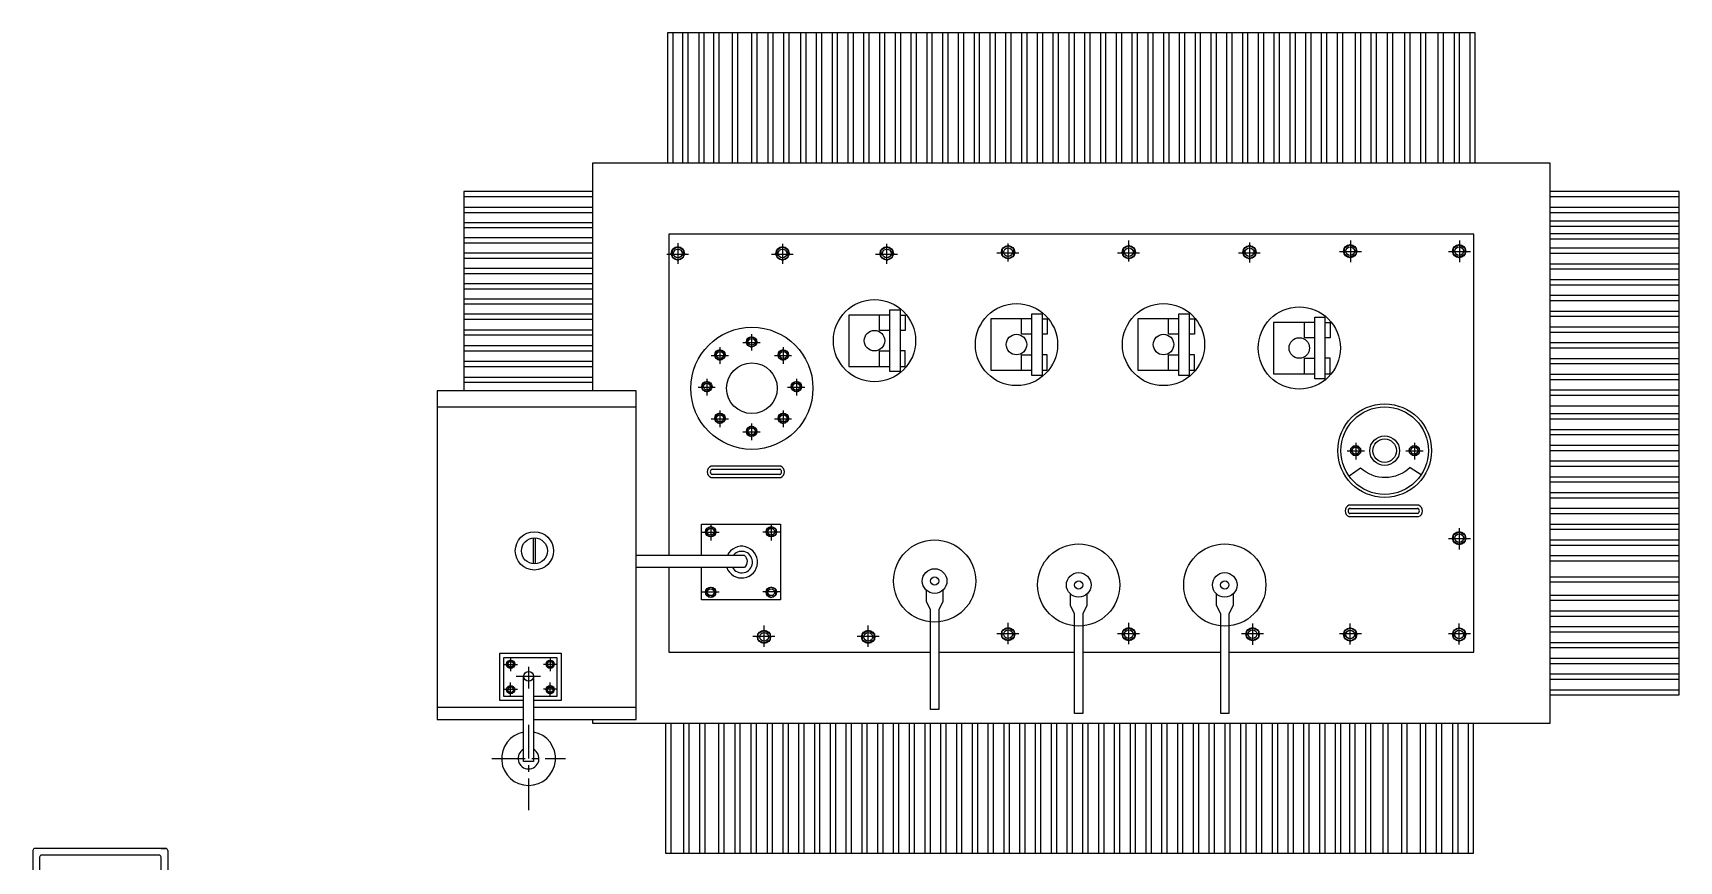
# Model space of a CAD drawing. Header units: millimetres. Extents: x 20927 to 53748, y 38421 to 54891.
# Drawn here: x 43934 to 47063, y 47346 to 48920 of the extents above; entities that cross this region are included whole.
import ezdxf

# ---------------------------------------------------------------- set-up
doc = ezdxf.new("R2010")
doc.units = ezdxf.units.MM
doc.linetypes.add('CENTERX2', pattern=[101.6, 63.5, -12.7, 12.7, -12.7])
doc.linetypes.add('DASHEDX2', pattern=[1.5, 1, -0.5])
doc.layers.add('Btrans.', color=2, linetype='Continuous')
doc.layers.add('HIGHT', color=8, linetype='Continuous')

# ---------------------------------------------------------------- blocks, each defined once
blk = doc.blocks.new('A$C6F5A6055-flat-11')
at = {"layer": 'HIGHT'}
for p, q in [((0, 410.4), (0, 349.8)), ((252.3, 414.3), (3.9, 414.3)), ((243.5, 414.3), (252.3, 414.3)), ((256.2, 410.4), (256.2, 241.7)), ((12.7, 397.7), (12.7, 349.8)), ((239.6, 401.6), (16.6, 401.6)), ((243.5, 241.7), (243.5, 397.7)), ((229.8, 234.3), (269.9, 234.3)), ((229.9, 243.2), (243, 243.2)), ((243, 241.7), (229.9, 241.7)), ((229.9, 226.8), (243, 226.8)), ((229.9, 225.4), (242.4, 225.4)), ((243, 225.4), (229.9, 225.4)), ((243, 243.2), (230.5, 243.2)), ((230.6, 249.3), (231.4, 250)), ((230.6, 243.9), (230.6, 249.3)), ((231.4, 243.2), (230.6, 243.9)), ((230.6, 224.6), (231.4, 225.4)), ((230.6, 221.5), (230.6, 224.6)), ((231.4, 220.7), (230.6, 221.5)), ((231.4, 250), (234.3, 250)), ((231.4, 243.2), (241.5, 243.2)), ((241.5, 225.4), (231.4, 225.4)), ((234.3, 220.7), (231.4, 220.7)), ((232.2, 208.4), (232.2, 220.7)), ((240.7, 220.2), (232.2, 220.2)), ((232.8, 241.7), (240.1, 241.7)), ((240.1, 226.8), (232.8, 226.8)), ((233.6, 250), (234.3, 249.3)), ((234.3, 243.9), (233.6, 243.2)), ((234.3, 224.6), (233.6, 225.4)), ((233.6, 220.7), (234.3, 221.5)), ((234.3, 250), (238.6, 250)), ((235, 250), (234.3, 249.3)), ((234.3, 249.3), (234.3, 243.9)), ((234.3, 243.9), (235, 243.2)), ((234.3, 224.6), (235, 225.4)), ((234.3, 221.5), (234.3, 224.6)), ((235, 220.7), (234.3, 221.5)), ((238.6, 220.7), (234.3, 220.7)), ((237.9, 250), (238.6, 249.3)), ((238.6, 243.9), (237.9, 243.2)), ((238.6, 224.6), (237.9, 225.4)), ((237.9, 220.7), (238.6, 221.5)), ((238.6, 250), (241.5, 250)), ((239.3, 250), (238.6, 249.3)), ((238.6, 249.3), (238.6, 243.9)), ((238.6, 243.9), (239.3, 243.2)), ((238.6, 224.6), (239.3, 225.4)), ((238.6, 221.5), (238.6, 224.6)), ((239.3, 220.7), (238.6, 221.5)), ((241.5, 220.7), (238.6, 220.7)), ((240.7, 220.7), (240.7, 208.4)), ((241.5, 250), (242.3, 249.3)), ((242.3, 243.9), (241.5, 243.2)), ((241.5, 225.4), (242.3, 224.6)), ((242.3, 221.5), (241.5, 220.7)), ((242.3, 249.3), (242.3, 243.9)), ((242.3, 224.6), (242.3, 221.5)), ((256.2, 241.7), (243.5, 241.7)), ((244.2, 226.8), (244.2, 203.3)), ((255.5, 226.8), (255.5, 203.3)), ((256.7, 243.2), (269.9, 243.2)), ((269.9, 241.7), (256.7, 241.7)), ((256.7, 226.8), (269.9, 226.8)), ((269.9, 225.4), (256.7, 225.4)), ((256.8, 225.4), (269.3, 225.4)), ((269.8, 243.2), (257.4, 243.2)), ((257.5, 249.3), (258.2, 250)), ((257.5, 243.9), (257.5, 249.3)), ((258.2, 243.2), (257.5, 243.9)), ((257.5, 224.6), (258.2, 225.4)), ((257.5, 221.5), (257.5, 224.6)), ((258.2, 220.7), (257.5, 221.5)), ((258.2, 250), (261.2, 250)), ((258.2, 243.2), (268.4, 243.2)), ((268.4, 225.4), (258.2, 225.4)), ((261.2, 220.7), (258.2, 220.7)), ((259.1, 208.4), (259.1, 220.7)), ((267.5, 220.2), (259.1, 220.2)), ((259.7, 241.7), (267, 241.7)), ((267, 226.8), (259.7, 226.8)), ((260.4, 250), (261.2, 249.3)), ((261.2, 243.9), (260.4, 243.2)), ((261.2, 224.6), (260.4, 225.4)), ((260.4, 220.7), (261.2, 221.5)), ((261.9, 250), (261.2, 249.3)), ((261.2, 250), (265.5, 250)), ((261.2, 249.3), (261.2, 243.9)), ((261.2, 243.9), (261.9, 243.2)), ((261.2, 224.6), (261.9, 225.4)), ((261.2, 221.5), (261.2, 224.6)), ((261.9, 220.7), (261.2, 221.5)), ((265.5, 220.7), (261.2, 220.7)), ((264.7, 250), (265.5, 249.3)), ((265.5, 243.9), (264.7, 243.2)), ((265.5, 224.6), (264.7, 225.4)), ((264.7, 220.7), (265.5, 221.5)), ((266.2, 250), (265.5, 249.3)), ((265.5, 250), (268.4, 250)), ((265.5, 249.3), (265.5, 243.9)), ((265.5, 243.9), (266.2, 243.2)), ((265.5, 224.6), (266.2, 225.4)), ((265.5, 221.5), (265.5, 224.6)), ((266.2, 220.7), (265.5, 221.5)), ((268.4, 220.7), (265.5, 220.7)), ((267.5, 220.7), (267.5, 208.4)), ((268.4, 250), (269.1, 249.3)), ((269.1, 243.9), (268.4, 243.2)), ((268.4, 225.4), (269.1, 224.6)), ((269.1, 221.5), (268.4, 220.7)), ((269.1, 249.3), (269.1, 243.9)), ((269.1, 224.6), (269.1, 221.5)), ((240.7, 218.9), (232.2, 218.9)), ((240.7, 218.9), (232.2, 218.9)), ((240.7, 217.6), (232.2, 217.6)), ((240.7, 217.6), (232.2, 217.6)), ((240.7, 216.3), (232.2, 216.3)), ((240.7, 216.3), (232.2, 216.3)), ((240.7, 214.9), (232.2, 214.9)), ((240.7, 214.9), (232.2, 214.9)), ((240.7, 213.6), (232.2, 213.6)), ((240.7, 213.6), (232.2, 213.6)), ((240.7, 212.3), (232.2, 212.3)), ((240.7, 212.3), (232.2, 212.3)), ((240.7, 211), (232.2, 211)), ((240.7, 211), (232.2, 211)), ((240.7, 209.7), (232.2, 209.7)), ((240.7, 209.7), (232.2, 209.7)), ((240.7, 208.4), (232.2, 208.4)), ((267.5, 218.9), (259.1, 218.9)), ((267.5, 218.9), (259.1, 218.9)), ((267.5, 217.6), (259.1, 217.6)), ((267.5, 217.6), (259.1, 217.6)), ((267.5, 216.3), (259.1, 216.3)), ((267.5, 216.3), (259.1, 216.3)), ((267.5, 215), (259.1, 215)), ((267.5, 215), (259.1, 215)), ((267.5, 213.6), (259.1, 213.6)), ((267.5, 213.6), (259.1, 213.6)), ((267.5, 212.3), (259.1, 212.3)), ((267.5, 212.3), (259.1, 212.3)), ((267.5, 211), (259.1, 211)), ((267.5, 211), (259.1, 211)), ((267.5, 209.7), (259.1, 209.7)), ((267.5, 209.7), (259.1, 209.7)), ((267.5, 208.4), (259.1, 208.4)), ((257.2, 10), (241.4, 10)), ((241.4, 8.2), (257.2, 8.2)), ((257.1, 8.2), (242.2, 8.2)), ((243.2, 8.2), (242.3, 7.3)), ((242.3, 7.3), (242.3, 0.9)), ((242.3, 0.9), (243.2, 0)), ((243.2, 8.2), (255.4, 8.2)), ((244.9, 10), (253.7, 10)), ((246.7, 7.3), (245.9, 8.2)), ((245.9, 0), (246.7, 0.9)), ((246.7, 7.3), (247.6, 8.2)), ((246.7, 0.9), (246.7, 7.3)), ((247.6, 0), (246.7, 0.9)), ((251.9, 7.3), (251.1, 8.2)), ((251.1, 0), (251.9, 0.9)), ((251.9, 7.3), (252.8, 8.2)), ((251.9, 0.9), (251.9, 7.3)), ((252.8, 0), (251.9, 0.9)), ((256.3, 7.3), (255.4, 8.2)), ((255.4, 0), (256.3, 0.9)), ((256.3, 0.9), (256.3, 7.3)), ((243.2, 0), (246.7, 0)), ((246.7, 0), (251.9, 0)), ((251.9, 0), (255.4, 0))]:
    blk.add_line(p, q, dxfattribs=at)
for points in [[(229.8, 241.7), (269.9, 241.7), (269.9, 226.8), (229.8, 226.8)], [(208.7, 203.3), (290, 203.3), (290, 56.2), (208.7, 56.2)], [(208.7, 56.2), (290, 56.2), (290, 56.2), (208.7, 56.2)], [(208.7, 56.2), (290, 56.2), (290, 45), (208.7, 45)], [(226.9, 45), (271.8, 45), (271.8, 10), (226.9, 10)]]:
    blk.add_lwpolyline(points, close=True, dxfattribs=at)
blk.add_lwpolyline([(290, 125.8), (267.7, 125.8), (267.7, 151.1), (290, 151.1)], dxfattribs=at)
for centre, radius, start, end in [((3.9, 410.4), 3.91, 90, 180), ((252.3, 410.4), 3.91, 0, 90), ((16.6, 397.7), 3.91, 90, 180), ((239.6, 397.7), 3.91, 0, 90), ((229.8, 242.4), 0.738, 82.7348, 277.2652), ((229.8, 226.1), 0.738, 82.7348, 277.2652), ((243.1, 242.4), 0.738, 262.7348, 97.2652), ((243.1, 226.1), 0.738, 262.7348, 97.2652), ((256.6, 242.4), 0.738, 82.7348, 277.2652), ((256.6, 226.1), 0.738, 82.7348, 277.2652), ((270, 242.4), 0.738, 262.7348, 97.2652), ((270, 226.1), 0.738, 262.7348, 97.2652), ((241.3, 9.1), 0.886, 82.7348, 277.2652), ((257.4, 9.1), 0.886, 262.7348, 97.2652)]:
    blk.add_arc(centre, radius, start, end, dxfattribs=at)

msp = doc.modelspace()

# ---------------------------------------------------------------- linework, layer by layer
at = {"layer": 'Btrans.'}
msp.add_line((45655.9, 47742.7), (45914.2, 47742.7), dxfattribs=at)
for points in [[(46675.6, 48672.7), (46675.6, 48920.2), (45140.6, 48920.2), (45140.6, 48672.7)], [(44998.1, 47614.8), (44998.1, 47607.7), (46818.1, 47607.7), (46818.1, 48672.7), (44998.1, 48672.7), (44998.1, 48239.8)], [(44998.1, 48618.9), (44753.1, 48618.9), (44753.1, 48239.8)], [(46818.1, 47661.4), (47063.1, 47661.4), (47063.1, 48618.9), (46818.1, 48618.9)], [(46226.9, 47742.7), (46673.1, 47742.7), (46673.1, 48537.7), (45143.1, 48537.7), (45143.1, 47927.3)], [(45143.1, 47903.8), (45143.1, 47742.7), (45640.3, 47742.7)], [(45929.8, 47742.7), (45938.8, 47742.7)], [(45939.4, 47742.7), (46191.8, 47742.7)], [(46207.4, 47742.7), (46226.6, 47742.7)], [(46672, 47607.7), (46672, 47360.2), (45137, 47360.2), (45137, 47607.7)]]:
    msp.add_lwpolyline(points, dxfattribs=at)
at = {"layer": 'HIGHT'}
for p, q in [((45150.6, 48920.2), (45150.6, 48672.7)), ((45169, 48920.2), (45169, 48672.7)), ((45179, 48920.2), (45179, 48672.7)), ((45199.7, 48920.2), (45199.7, 48672.7)), ((45209.7, 48920.2), (45209.7, 48672.7)), ((45228.1, 48920.2), (45228.1, 48672.7)), ((45238.1, 48920.2), (45238.1, 48672.7)), ((45263.6, 48920.2), (45263.6, 48672.7)), ((45273.6, 48920.2), (45273.6, 48672.7)), ((45300.2, 48920.2), (45300.2, 48672.7)), ((45310.2, 48920.2), (45310.2, 48672.7)), ((45330.9, 48920.2), (45330.9, 48672.7)), ((45340.9, 48920.2), (45340.9, 48672.7)), ((45360.9, 48920.2), (45360.9, 48672.7)), ((45370.9, 48920.2), (45370.9, 48672.7)), ((45393.1, 48920.2), (45393.1, 48672.7)), ((45403.1, 48920.2), (45403.1, 48672.7)), ((45423.1, 48920.2), (45423.1, 48672.7)), ((45433.1, 48920.2), (45433.1, 48672.7)), ((45453.1, 48920.2), (45453.1, 48672.7)), ((45463.1, 48920.2), (45463.1, 48672.7)), ((45483.1, 48920.2), (45483.1, 48672.7)), ((45493.1, 48920.2), (45493.1, 48672.7)), ((45513.1, 48920.2), (45513.1, 48672.7)), ((45523.1, 48920.2), (45523.1, 48672.7)), ((45543.1, 48920.2), (45543.1, 48672.7)), ((45553.1, 48920.2), (45553.1, 48672.7)), ((45573.1, 48920.2), (45573.1, 48672.7)), ((45583.1, 48920.2), (45583.1, 48672.7)), ((45603.1, 48920.2), (45603.1, 48672.7)), ((45613.1, 48920.2), (45613.1, 48672.7)), ((45633.1, 48920.2), (45633.1, 48672.7)), ((45643.1, 48920.2), (45643.1, 48672.7)), ((45663.1, 48920.2), (45663.1, 48672.7)), ((45673.1, 48920.2), (45673.1, 48672.7)), ((45693.1, 48920.2), (45693.1, 48672.7)), ((45703.1, 48920.2), (45703.1, 48672.7)), ((45723.1, 48920.2), (45723.1, 48672.7)), ((45733.1, 48920.2), (45733.1, 48672.7)), ((45753.1, 48920.2), (45753.1, 48672.7)), ((45763.1, 48920.2), (45763.1, 48672.7)), ((45783.1, 48920.2), (45783.1, 48672.7)), ((45793.1, 48920.2), (45793.1, 48672.7)), ((45813.1, 48920.2), (45813.1, 48672.7)), ((45823.1, 48920.2), (45823.1, 48672.7)), ((45843.1, 48920.2), (45843.1, 48672.7)), ((45853.1, 48920.2), (45853.1, 48672.7)), ((45873.1, 48920.2), (45873.1, 48672.7)), ((45883.1, 48920.2), (45883.1, 48672.7)), ((45903.1, 48920.2), (45903.1, 48672.7)), ((45913.1, 48920.2), (45913.1, 48672.7)), ((45933.1, 48920.2), (45933.1, 48672.7)), ((45943.1, 48920.2), (45943.1, 48672.7)), ((45963.1, 48920.2), (45963.1, 48672.7)), ((45973.1, 48920.2), (45973.1, 48672.7)), ((45993.1, 48920.2), (45993.1, 48672.7)), ((46003.1, 48920.2), (46003.1, 48672.7)), ((46023.1, 48920.2), (46023.1, 48672.7)), ((46033.1, 48920.2), (46033.1, 48672.7)), ((46053.1, 48920.2), (46053.1, 48672.7)), ((46063.1, 48920.2), (46063.1, 48672.7)), ((46083.1, 48920.2), (46083.1, 48672.7)), ((46093.1, 48920.2), (46093.1, 48672.7)), ((46113.1, 48920.2), (46113.1, 48672.7)), ((46123.1, 48920.2), (46123.1, 48672.7)), ((46143.1, 48920.2), (46143.1, 48672.7)), ((46153.1, 48920.2), (46153.1, 48672.7)), ((46173.1, 48920.2), (46173.1, 48672.7)), ((46183.1, 48920.2), (46183.1, 48672.7)), ((46203.1, 48920.2), (46203.1, 48672.7)), ((46213.1, 48920.2), (46213.1, 48672.7)), ((46233.1, 48920.2), (46233.1, 48672.7)), ((46243.1, 48920.2), (46243.1, 48672.7)), ((46263.1, 48920.2), (46263.1, 48672.7)), ((46273.1, 48920.2), (46273.1, 48672.7)), ((46293.1, 48920.2), (46293.1, 48672.7)), ((46303.1, 48920.2), (46303.1, 48672.7)), ((46323.1, 48920.2), (46323.1, 48672.7)), ((46333.1, 48920.2), (46333.1, 48672.7)), ((46353.1, 48920.2), (46353.1, 48672.7)), ((46363.1, 48920.2), (46363.1, 48672.7)), ((46383.1, 48920.2), (46383.1, 48672.7)), ((46393.1, 48920.2), (46393.1, 48672.7)), ((46413.1, 48920.2), (46413.1, 48672.7)), ((46423.1, 48920.2), (46423.1, 48672.7)), ((46447.4, 48920.2), (46447.4, 48672.7)), ((46457.4, 48920.2), (46457.4, 48672.7)), ((46477.4, 48920.2), (46477.4, 48672.7)), ((46487.4, 48920.2), (46487.4, 48672.7)), ((46508.1, 48920.2), (46508.1, 48672.7)), ((46518.1, 48920.2), (46518.1, 48672.7)), ((46541.1, 48920.2), (46541.1, 48672.7)), ((46551.1, 48920.2), (46551.1, 48672.7)), ((46571.4, 48920.2), (46571.4, 48672.7)), ((46581.4, 48920.2), (46581.4, 48672.7)), ((46604.6, 48920.2), (46604.6, 48672.7)), ((46614.6, 48920.2), (46614.6, 48672.7)), ((46635.3, 48920.2), (46635.3, 48672.7)), ((46645.3, 48920.2), (46645.3, 48672.7)), ((46665.6, 48920.2), (46665.6, 48672.7)), ((44753.1, 48608.9), (44998.1, 48608.9)), ((46818.1, 48608.9), (47063.1, 48608.9)), ((44753.1, 48588.9), (44998.1, 48588.9)), ((44753.1, 48578.9), (44998.1, 48578.9)), ((44753.1, 48559.9), (44998.1, 48559.9)), ((46818.1, 48588.9), (47063.1, 48588.9)), ((46818.1, 48578.9), (47063.1, 48578.9)), ((46818.1, 48562.6), (47063.1, 48562.6)), ((44753.1, 48549.9), (44998.1, 48549.9)), ((44753.1, 48530.9), (44998.1, 48530.9)), ((46818.1, 48552.6), (47063.1, 48552.6)), ((46818.1, 48538.5), (47063.1, 48538.5)), ((46818.1, 48528.5), (47063.1, 48528.5)), ((44753.1, 48520.9), (44998.1, 48520.9)), ((44753.1, 48501.9), (44998.1, 48501.9)), ((46818.1, 48511.4), (47063.1, 48511.4)), ((46818.1, 48501.4), (47063.1, 48501.4)), ((44753.1, 48491.9), (44998.1, 48491.9)), ((44753.1, 48472.9), (44998.1, 48472.9)), ((46818.1, 48481.4), (47063.1, 48481.4)), ((46818.1, 48471.4), (47063.1, 48471.4)), ((44753.1, 48462.9), (44998.1, 48462.9)), ((44753.1, 48443.9), (44998.1, 48443.9)), ((44753.1, 48433.9), (44998.1, 48433.9)), ((46818.1, 48451.4), (47063.1, 48451.4)), ((46818.1, 48441.4), (47063.1, 48441.4)), ((44753.1, 48414.9), (44998.1, 48414.9)), ((44753.1, 48404.9), (44998.1, 48404.9)), ((46818.1, 48421.4), (47063.1, 48421.4)), ((46818.1, 48411.4), (47063.1, 48411.4)), ((44753.1, 48385.9), (44998.1, 48385.9)), ((44753.1, 48375.9), (44998.1, 48375.9)), ((46818.1, 48391.4), (47063.1, 48391.4)), ((46818.1, 48381.4), (47063.1, 48381.4)), ((44753.1, 48355.9), (44998.1, 48355.9)), ((44753.1, 48345.9), (44998.1, 48345.9)), ((46818.1, 48361.4), (47063.1, 48361.4)), ((46818.1, 48351.4), (47063.1, 48351.4)), ((44753.1, 48325.9), (44998.1, 48325.9)), ((44753.1, 48315.9), (44998.1, 48315.9)), ((46818.1, 48331.4), (47063.1, 48331.4)), ((46818.1, 48321.4), (47063.1, 48321.4)), ((44753.1, 48295.9), (44998.1, 48295.9)), ((44753.1, 48285.9), (44998.1, 48285.9)), ((46818.1, 48301.4), (47063.1, 48301.4)), ((46818.1, 48291.4), (47063.1, 48291.4)), ((44753.1, 48265.9), (44998.1, 48265.9)), ((44753.1, 48255.9), (44998.1, 48255.9)), ((46818.1, 48271.4), (47063.1, 48271.4)), ((46818.1, 48261.4), (47063.1, 48261.4)), ((46818.1, 48241.4), (47063.1, 48241.4)), ((46818.1, 48231.4), (47063.1, 48231.4)), ((46818.1, 48211.4), (47063.1, 48211.4)), ((46818.1, 48196.4), (47063.1, 48196.4)), ((46818.1, 48186.4), (47063.1, 48186.4)), ((46818.1, 48166.4), (47063.1, 48166.4)), ((46818.1, 48156.4), (47063.1, 48156.4)), ((46818.1, 48136.4), (47063.1, 48136.4)), ((46818.1, 48126.4), (47063.1, 48126.4)), ((45223.2, 48090.5), (45355.6, 48090.5)), ((46552.1, 48094.1), (46573, 48080.4)), ((46818.1, 48106.4), (47063.1, 48106.4)), ((46818.1, 48096.4), (47063.1, 48096.4)), ((45355.6, 48080.7), (45223.2, 48080.7)), ((46818.1, 48076.4), (47063.1, 48076.4)), ((46818.1, 48066.4), (47063.1, 48066.4)), ((46818.1, 48046.4), (47063.1, 48046.4)), ((46818.1, 48036.4), (47063.1, 48036.4)), ((46435.6, 48016.2), (46568, 48016.2)), ((46568, 48006.4), (46435.6, 48006.4)), ((46818.1, 48016.4), (47063.1, 48016.4)), ((46818.1, 48006.4), (47063.1, 48006.4)), ((46818.1, 47986.4), (47063.1, 47986.4)), ((46818.1, 47976.4), (47063.1, 47976.4)), ((44885.1, 47960), (44885.1, 47910.8)), ((44889, 47960.1), (44889, 47910.7)), ((46818.1, 47956.4), (47063.1, 47956.4)), ((46818.1, 47946.4), (47063.1, 47946.4)), ((45080.6, 47927.3), (45286.6, 47927.3)), ((46818.1, 47926.4), (47063.1, 47926.4)), ((46818.1, 47916.4), (47063.1, 47916.4)), ((46818.1, 47885.9), (47063.1, 47885.9)), ((46818.1, 47876.3), (47063.1, 47876.3)), ((46818.1, 47851.4), (47063.1, 47851.4)), ((46818.1, 47841.4), (47063.1, 47841.4)), ((46818.1, 47821.4), (47063.1, 47821.4)), ((46818.1, 47811.4), (47063.1, 47811.4)), ((46818.1, 47791.4), (47063.1, 47791.4)), ((46818.1, 47781.4), (47063.1, 47781.4)), ((46818.1, 47761.4), (47063.1, 47761.4)), ((46818.1, 47751.4), (47063.1, 47751.4)), ((46818.1, 47731.4), (47063.1, 47731.4)), ((46818.1, 47721.4), (47063.1, 47721.4)), ((46818.1, 47701.4), (47063.1, 47701.4)), ((46818.1, 47691.4), (47063.1, 47691.4)), ((46818.1, 47671.4), (47063.1, 47671.4)), ((45147, 47607.7), (45147, 47360.2)), ((45170.8, 47607.7), (45170.8, 47360.2)), ((45180.8, 47607.7), (45180.8, 47360.2)), ((45201.1, 47607.7), (45201.1, 47360.2)), ((45211.1, 47607.7), (45211.1, 47360.2)), ((45237.5, 47607.7), (45237.5, 47360.2)), ((45247.5, 47607.7), (45247.5, 47360.2)), ((45268.2, 47607.7), (45268.2, 47360.2)), ((45278.2, 47607.7), (45278.2, 47360.2)), ((45298.9, 47607.7), (45298.9, 47360.2)), ((45308.9, 47607.7), (45308.9, 47360.2)), ((45329.6, 47607.7), (45329.6, 47360.2)), ((45339.6, 47607.7), (45339.6, 47360.2)), ((45359.6, 47607.7), (45359.6, 47360.2)), ((45369.6, 47607.7), (45369.6, 47360.2)), ((45389.5, 47607.7), (45389.5, 47360.2)), ((45399.5, 47607.7), (45399.5, 47360.2)), ((45419.5, 47607.7), (45419.5, 47360.2)), ((45429.5, 47607.7), (45429.5, 47360.2)), ((45449.5, 47607.7), (45449.5, 47360.2)), ((45459.5, 47607.7), (45459.5, 47360.2)), ((45479.5, 47607.7), (45479.5, 47360.2)), ((45489.5, 47607.7), (45489.5, 47360.2)), ((45509.5, 47607.7), (45509.5, 47360.2)), ((45519.5, 47607.7), (45519.5, 47360.2)), ((45539.5, 47607.7), (45539.5, 47360.2)), ((45549.5, 47607.7), (45549.5, 47360.2)), ((45569.5, 47607.7), (45569.5, 47360.2)), ((45579.5, 47607.7), (45579.5, 47360.2)), ((45599.5, 47607.7), (45599.5, 47360.2)), ((45609.5, 47607.7), (45609.5, 47360.2)), ((45629.5, 47607.7), (45629.5, 47360.2)), ((45639.5, 47607.7), (45639.5, 47360.2)), ((45659.5, 47607.7), (45659.5, 47360.2)), ((45669.5, 47607.7), (45669.5, 47360.2)), ((45689.5, 47607.7), (45689.5, 47360.2)), ((45699.5, 47607.7), (45699.5, 47360.2)), ((45719.5, 47607.7), (45719.5, 47360.2)), ((45729.5, 47607.7), (45729.5, 47360.2)), ((45749.5, 47607.7), (45749.5, 47360.2)), ((45759.5, 47607.7), (45759.5, 47360.2)), ((45779.5, 47607.7), (45779.5, 47360.2)), ((45789.5, 47607.7), (45789.5, 47360.2)), ((45809.5, 47607.7), (45809.5, 47360.2)), ((45819.5, 47607.7), (45819.5, 47360.2)), ((45839.5, 47607.7), (45839.5, 47360.2)), ((45849.5, 47607.7), (45849.5, 47360.2)), ((45869.5, 47607.7), (45869.5, 47360.2)), ((45879.5, 47607.7), (45879.5, 47360.2)), ((45899.5, 47607.7), (45899.5, 47360.2)), ((45909.5, 47607.7), (45909.5, 47360.2)), ((45929.5, 47607.7), (45929.5, 47360.2)), ((45939.5, 47607.7), (45939.5, 47360.2)), ((45959.5, 47607.7), (45959.5, 47360.2)), ((45969.5, 47607.7), (45969.5, 47360.2)), ((45989.5, 47607.7), (45989.5, 47360.2)), ((45999.5, 47607.7), (45999.5, 47360.2)), ((46019.5, 47607.7), (46019.5, 47360.2)), ((46029.5, 47607.7), (46029.5, 47360.2)), ((46049.5, 47607.7), (46049.5, 47360.2)), ((46059.5, 47607.7), (46059.5, 47360.2)), ((46079.5, 47607.7), (46079.5, 47360.2)), ((46089.5, 47607.7), (46089.5, 47360.2)), ((46109.5, 47607.7), (46109.5, 47360.2)), ((46119.5, 47607.7), (46119.5, 47360.2)), ((46139.5, 47607.7), (46139.5, 47360.2)), ((46149.5, 47607.7), (46149.5, 47360.2)), ((46169.5, 47607.7), (46169.5, 47360.2)), ((46179.5, 47607.7), (46179.5, 47360.2)), ((46199.5, 47607.7), (46199.5, 47360.2)), ((46209.5, 47607.7), (46209.5, 47360.2)), ((46229.5, 47607.7), (46229.5, 47360.2)), ((46239.5, 47607.7), (46239.5, 47360.2)), ((46259.5, 47607.7), (46259.5, 47360.2)), ((46269.5, 47607.7), (46269.5, 47360.2)), ((46289.5, 47607.7), (46289.5, 47360.2)), ((46299.5, 47607.7), (46299.5, 47360.2)), ((46319.5, 47607.7), (46319.5, 47360.2)), ((46329.5, 47607.7), (46329.5, 47360.2)), ((46349.5, 47607.7), (46349.5, 47360.2)), ((46359.5, 47607.7), (46359.5, 47360.2)), ((46379.5, 47607.7), (46379.5, 47360.2)), ((46389.5, 47607.7), (46389.5, 47360.2)), ((46409.5, 47607.7), (46409.5, 47360.2)), ((46419.5, 47607.7), (46419.5, 47360.2)), ((46436.8, 47607.7), (46436.8, 47360.2)), ((46446.8, 47607.7), (46446.8, 47360.2)), ((46466.8, 47607.7), (46466.8, 47360.2)), ((46476.8, 47607.7), (46476.8, 47360.2)), ((46499.8, 47607.7), (46499.8, 47360.2)), ((46509.8, 47607.7), (46509.8, 47360.2)), ((46535.6, 47607.7), (46535.6, 47360.2)), ((46545.6, 47607.7), (46545.6, 47360.2)), ((46571.1, 47607.7), (46571.1, 47360.2)), ((46580.9, 47607.7), (46580.9, 47360.2)), ((46601.6, 47607.7), (46601.6, 47360.2)), ((46611.6, 47607.7), (46611.6, 47360.2)), ((46632.3, 47607.7), (46632.3, 47360.2)), ((46642.3, 47607.7), (46642.3, 47360.2)), ((46662, 47607.7), (46662, 47360.2))]:
    msp.add_line(p, q, dxfattribs=at)
at = {"layer": 'HIGHT', "linetype": 'CENTERX2'}
for p, q in [((45138.9, 48499.8), (45180.6, 48499.8)), ((45159.8, 48520.2), (45159.8, 48481.3)), ((45337.8, 48499.8), (45379.5, 48499.8)), ((45358.7, 48518.9), (45358.7, 48481.3)), ((45535.9, 48499.8), (45577.6, 48499.8)), ((45556.8, 48518.9), (45556.8, 48481.3)), ((45766.4, 48502.1), (45808.1, 48502.1)), ((45787.3, 48520.1), (45787.3, 48485.5)), ((45995.9, 48502.1), (46037.6, 48502.1)), ((46016.8, 48525.2), (46016.8, 48485.5)), ((46225.4, 48502.1), (46267.1, 48502.1)), ((46246.3, 48521.8), (46246.3, 48483.4)), ((46459.2, 48504.1), (46417.5, 48504.1)), ((46438.3, 48525.2), (46438.3, 48484.3)), ((46666.4, 48504.1), (46624.7, 48504.1)), ((46645.5, 48525.2), (46645.5, 48484.3)), ((45300.3, 48347.6), (45300.3, 48316.1)), ((45240.1, 48322.6), (45240.1, 48291.2)), ((45283.7, 48331.8), (45316.3, 48331.8)), ((45360.5, 48322.6), (45360.5, 48291.2)), ((45223.5, 48306.9), (45256.1, 48306.9)), ((45343.9, 48306.9), (45376.4, 48306.9)), ((45198.6, 48246.7), (45231.2, 48246.7)), ((45215.2, 48262.4), (45215.2, 48231)), ((45368.8, 48246.7), (45401.4, 48246.7)), ((45385.4, 48262.4), (45385.4, 48231)), ((45223.5, 48186.6), (45256.1, 48186.6)), ((45240.1, 48202.3), (45240.1, 48170.8)), ((45343.9, 48186.6), (45376.4, 48186.6)), ((45360.5, 48202.3), (45360.5, 48170.8)), ((45283.7, 48161.6), (45316.3, 48161.6)), ((45300.3, 48177.3), (45300.3, 48145.9)), ((46465, 48125), (46432.4, 48125)), ((46448.4, 48140.7), (46448.4, 48109.2)), ((46576.6, 48125), (46544, 48125)), ((46560, 48140.7), (46560, 48109.2)), ((45206, 47970.7), (45238.6, 47970.7)), ((45222.6, 47986.5), (45222.6, 47955)), ((45354.2, 47970.7), (45321.6, 47970.7)), ((45337.6, 47986.5), (45337.6, 47955)), ((46645.1, 47978.4), (46645.1, 47938.2)), ((46666.4, 47958.3), (46624.7, 47958.3)), ((45206, 47857.7), (45238.6, 47857.7)), ((45354.2, 47857.7), (45321.6, 47857.7)), ((45323.9, 47753.1), (45323.9, 47793.3)), ((45522, 47753.1), (45522, 47793.3)), ((45766.4, 47778.3), (45808.1, 47778.3)), ((45787.7, 47758.2), (45787.7, 47798.4)), ((45995.9, 47778.3), (46037.6, 47778.3)), ((46017.2, 47758.2), (46017.2, 47798.4)), ((46231.3, 47778.3), (46273, 47778.3)), ((46252.9, 47757), (46252.9, 47797.2)), ((46459.2, 47777.5), (46417.5, 47777.5)), ((46438, 47757.4), (46438, 47797.6)), ((46666.4, 47777.5), (46624.7, 47777.5)), ((46645.1, 47757.4), (46645.1, 47797.6)), ((45302.7, 47773.2), (45344.4, 47773.2)), ((45500.8, 47773.2), (45542.5, 47773.2)), ((44829, 47719.2), (44855.1, 47719.2)), ((44842.3, 47731.7), (44842.3, 47706.6)), ((44876.4, 47715.1), (44876.4, 47673.6)), ((44930.7, 47719.2), (44904.6, 47719.2)), ((44917.4, 47731.7), (44917.4, 47706.6)), ((44842.3, 47659.8), (44842.3, 47684.9)), ((44852.7, 47696.9), (44898.9, 47696.9)), ((44917.4, 47659.8), (44917.4, 47684.9)), ((44829, 47672.4), (44855.1, 47672.4)), ((44930.7, 47672.4), (44904.6, 47672.4)), ((44876.3, 47604.4), (44876.3, 47442.1)), ((44806.5, 47540.6), (44946.5, 47540.6))]:
    msp.add_line(p, q, dxfattribs=at)
at = {"layer": 'HIGHT', "linetype": 'DASHEDX2'}
for p, q in [((45080.6, 48208.5), (44702.6, 48208.5)), ((44702.6, 47638.2), (44867, 47638.2)), ((44885.6, 47638.2), (45080.6, 47638.2))]:
    msp.add_line(p, q, dxfattribs=at)
at = {"layer": 'HIGHT'}
for points in [[(45160.1, 48488.4), (45171, 48494.7), (45171, 48507.3), (45160.1, 48513.5), (45149.3, 48507.3), (45149.3, 48494.7)], [(45359.1, 48488.4), (45369.9, 48494.7), (45369.9, 48507.3), (45359.1, 48513.5), (45348.2, 48507.3), (45348.2, 48494.7)], [(45557.1, 48488.4), (45568, 48494.7), (45568, 48507.3), (45557.1, 48513.5), (45546.2, 48507.3), (45546.2, 48494.7)], [(45787.7, 48490.7), (45798.6, 48497), (45798.6, 48509.6), (45787.7, 48515.9), (45776.8, 48509.6), (45776.8, 48497)], [(46017.2, 48490.7), (46028.1, 48497), (46028.1, 48509.6), (46017.2, 48515.9), (46006.3, 48509.6), (46006.3, 48497)], [(46246.7, 48490.7), (46257.6, 48497), (46257.6, 48509.6), (46246.7, 48515.9), (46235.8, 48509.6), (46235.8, 48497)], [(46438, 48492.7), (46427.1, 48499), (46427.1, 48511.6), (46438, 48517.8), (46448.9, 48511.6), (46448.9, 48499)], [(46645.1, 48492.7), (46634.2, 48499), (46634.2, 48511.6), (46645.1, 48517.8), (46656, 48511.6), (46656, 48499)], [(45582.7, 48393.6), (45582.7, 48276.4), (45563.1, 48276.4), (45563.1, 48393.6)], [(45852.5, 48386.2), (45852.5, 48269), (45833, 48269), (45833, 48386.2)], [(46132, 48386.2), (46132, 48269), (46112.5, 48269), (46112.5, 48386.2)], [(46390, 48379.7), (46390, 48262.5), (46370.5, 48262.5), (46370.5, 48379.7)], [(45300.3, 48323), (45308.8, 48327.9), (45308.8, 48337.7), (45300.3, 48342.6), (45291.8, 48337.7), (45291.8, 48327.9)], [(45240.1, 48298), (45248.6, 48303), (45248.6, 48312.8), (45240.1, 48317.7), (45231.6, 48312.8), (45231.6, 48303)], [(45360.5, 48298), (45369, 48303), (45369, 48312.8), (45360.5, 48317.7), (45351.9, 48312.8), (45351.9, 48303)], [(45215.2, 48237.9), (45223.7, 48242.8), (45223.7, 48252.6), (45215.2, 48257.5), (45206.6, 48252.6), (45206.6, 48242.8)], [(45385.4, 48237.9), (45393.9, 48242.8), (45393.9, 48252.6), (45385.4, 48257.5), (45376.9, 48252.6), (45376.9, 48242.8)], [(45240.1, 48177.7), (45248.6, 48182.6), (45248.6, 48192.4), (45240.1, 48197.3), (45231.6, 48192.4), (45231.6, 48182.6)], [(45360.5, 48177.7), (45369, 48182.6), (45369, 48192.4), (45360.5, 48197.3), (45351.9, 48192.4), (45351.9, 48182.6)], [(45300.3, 48152.7), (45308.8, 48157.7), (45308.8, 48167.5), (45300.3, 48172.4), (45291.8, 48167.5), (45291.8, 48157.7)], [(46448.4, 48116.1), (46439.9, 48121), (46439.9, 48130.8), (46448.4, 48135.7), (46456.9, 48130.8), (46456.9, 48121)], [(46560, 48116.1), (46551.5, 48121), (46551.5, 48130.8), (46560, 48135.7), (46568.5, 48130.8), (46568.5, 48121)], [(45222.6, 47961.9), (45231.1, 47966.8), (45231.1, 47976.6), (45222.6, 47981.5), (45214.1, 47976.6), (45214.1, 47966.8)], [(45337.6, 47961.9), (45329.1, 47966.8), (45329.1, 47976.6), (45337.6, 47981.5), (45346.1, 47976.6), (45346.1, 47966.8)], [(46645.1, 47946.9), (46634.2, 47953.2), (46634.2, 47965.8), (46645.1, 47972.1), (46656, 47965.8), (46656, 47953.2)], [(45222.6, 47866.6), (45231.1, 47861.7), (45231.1, 47851.8), (45222.6, 47846.9), (45214.1, 47851.8), (45214.1, 47861.7)], [(45337.6, 47866.6), (45329.1, 47861.7), (45329.1, 47851.8), (45337.6, 47846.9), (45346.1, 47851.8), (45346.1, 47861.7)], [(45323.9, 47784.6), (45334.8, 47778.3), (45334.8, 47765.7), (45323.9, 47759.4), (45313, 47765.7), (45313, 47778.3)], [(45522, 47784.6), (45532.9, 47778.3), (45532.9, 47765.7), (45522, 47759.4), (45511.1, 47765.7), (45511.1, 47778.3)], [(45787.7, 47789.7), (45798.6, 47783.4), (45798.6, 47770.8), (45787.7, 47764.5), (45776.8, 47770.8), (45776.8, 47783.4)], [(46017.2, 47789.7), (46028.1, 47783.4), (46028.1, 47770.8), (46017.2, 47764.5), (46006.3, 47770.8), (46006.3, 47783.4)], [(46252.5, 47789.7), (46263.4, 47783.4), (46263.4, 47770.8), (46252.5, 47764.5), (46241.6, 47770.8), (46241.6, 47783.4)], [(46438, 47788.9), (46427.1, 47782.6), (46427.1, 47770), (46438, 47763.7), (46448.9, 47770), (46448.9, 47782.6)], [(46645.1, 47788.9), (46634.2, 47782.6), (46634.2, 47770), (46645.1, 47763.7), (46656, 47770), (46656, 47782.6)], [(44842.3, 47712), (44849.1, 47716), (44849.1, 47723.8), (44842.3, 47727.8), (44835.5, 47723.8), (44835.5, 47716)], [(44917.4, 47712), (44910.6, 47716), (44910.6, 47723.8), (44917.4, 47727.8), (44924.2, 47723.8), (44924.2, 47716)], [(44842.3, 47679.5), (44849.1, 47675.5), (44849.1, 47667.7), (44842.3, 47663.7), (44835.5, 47667.7), (44835.5, 47675.5)], [(44917.4, 47679.5), (44910.6, 47675.5), (44910.6, 47667.7), (44917.4, 47663.7), (44924.2, 47667.7), (44924.2, 47675.5)]]:
    msp.add_lwpolyline(points, close=True, dxfattribs=at)
for points in [[(45563.1, 48383.8), (45485, 48383.8), (45485, 48286.2), (45563.1, 48286.2)], [(45563.1, 48354.5), (45543.6, 48354.5), (45543.6, 48383.8)], [(45582.7, 48383.8), (45592.4, 48383.8), (45592.4, 48354.5), (45582.7, 48354.5)], [(45833, 48376.4), (45754.8, 48376.4), (45754.8, 48278.7), (45833, 48278.7)], [(45833, 48347.1), (45813.4, 48347.1), (45813.4, 48376.4)], [(45852.5, 48376.4), (45862.3, 48376.4), (45862.3, 48347.1), (45852.5, 48347.1)], [(46112.5, 48376.4), (46034.3, 48376.4), (46034.3, 48278.7), (46112.5, 48278.7)], [(46112.5, 48347.1), (46092.9, 48347.1), (46092.9, 48376.4)], [(46132, 48376.4), (46141.8, 48376.4), (46141.8, 48347.1), (46132, 48347.1)], [(46370.5, 48369.9), (46292.3, 48369.9), (46292.3, 48272.2), (46370.5, 48272.2)], [(46370.5, 48340.6), (46350.9, 48340.6), (46350.9, 48369.9)], [(46390, 48369.9), (46399.7, 48369.9), (46399.7, 48340.6), (46390, 48340.6)], [(45543.6, 48286.2), (45543.6, 48315.5), (45563.1, 48315.5)], [(45582.7, 48286.2), (45592.4, 48286.2), (45592.4, 48315.5), (45582.7, 48315.5)], [(45813.4, 48278.7), (45813.4, 48308), (45833, 48308)], [(45852.5, 48278.7), (45862.3, 48278.7), (45862.3, 48308), (45852.5, 48308)], [(46092.9, 48278.7), (46092.9, 48308), (46112.5, 48308)], [(46132, 48278.7), (46141.8, 48278.7), (46141.8, 48308), (46132, 48308)], [(46350.9, 48272.2), (46350.9, 48301.5), (46370.5, 48301.5)], [(46390, 48272.2), (46399.7, 48272.2), (46399.7, 48301.5), (46390, 48301.5)], [(44885.6, 47614.8), (45080.6, 47614.8), (45080.6, 48239.8), (44702.6, 48239.8), (44702.6, 47614.8), (44867, 47614.8)], [(45204.9, 47927.3), (45204.9, 47986.1), (45355.2, 47986.1), (45355.2, 47842.4), (45204.9, 47842.4), (45204.9, 47903.8)], [(45663.7, 47860.5), (45663.7, 47838.9), (45655.9, 47823.3), (45655.9, 47633.6), (45640.3, 47633.6), (45640.3, 47823.3), (45632.4, 47838.9), (45632.4, 47860.5)], [(45937.6, 47853.1), (45937.6, 47831.5), (45929.8, 47815.9), (45929.8, 47626.2), (45914.2, 47626.2), (45914.2, 47815.9), (45906.4, 47831.5), (45906.4, 47853.1)], [(46215.3, 47853.1), (46215.3, 47831.5), (46207.4, 47815.9), (46207.4, 47626.2), (46191.8, 47626.2), (46191.8, 47815.9), (46184, 47831.5), (46184, 47853.1)], [(44867, 47650.9), (44821.6, 47650.9), (44821.6, 47740.6), (44938.1, 47740.6), (44938.1, 47650.9), (44885.6, 47650.9)], [(44867, 47658.7), (44829.4, 47658.7), (44829.4, 47732.8), (44930.3, 47732.8), (44930.3, 47658.7), (44885.6, 47658.7)], [(44885.6, 47696.9), (44885.6, 47535.1), (44867, 47535.1), (44867, 47696.9)]]:
    msp.add_lwpolyline(points, dxfattribs=at)
for points in [[(45223.2, 48096.4, 0.686948), (45223.2, 48074.9), (45355.6, 48074.9, 0.686948), (45355.6, 48096.4)], [(46568, 48000.5, 0.686948), (46568, 48022), (46435.6, 48022, 0.686948), (46435.6, 48000.5)]]:
    msp.add_lwpolyline(points, format="xyb", close=True, dxfattribs=at)
for points in [[(46552.1, 48094.1, -0.399758), (46457.6, 48092.9), (46436.1, 48077.4)], [(45286.2, 47927.3, -0.438888), (45286.6, 47903.8), (45080.6, 47903.8)]]:
    msp.add_lwpolyline(points, format="xyb", dxfattribs=at)
for centre, radius in [((45160.1, 48501), 12.6), ((45160.1, 48501), 8.3), ((45359.1, 48501), 12.6), ((45359.1, 48501), 8.3), ((45557.1, 48501), 12.6), ((45557.1, 48501), 8.3), ((45787.7, 48503.3), 12.6), ((45787.7, 48503.3), 8.3), ((46017.2, 48503.3), 12.6), ((46017.2, 48503.3), 8.3), ((46246.7, 48503.3), 12.6), ((46246.7, 48503.3), 8.3), ((46438, 48505.3), 12.6), ((46438, 48505.3), 8.3), ((46645.1, 48505.3), 12.6), ((46645.1, 48505.3), 8.3), ((45533.8, 48335), 78.1), ((45803.7, 48327.6), 78.1), ((46083.2, 48327.6), 78.1), ((46341.2, 48321.1), 78.1), ((45300.8, 48244.5), 116.1), ((45300.3, 48332.8), 9.83), ((45533.8, 48335), 19.5), ((45803.7, 48327.6), 19.5), ((46083.2, 48327.6), 19.5), ((46341.2, 48321.1), 19.5), ((45240.1, 48307.9), 9.83), ((45240.1, 48307.9), 6.49), ((45300.3, 48332.8), 6.49), ((45360.5, 48307.9), 9.83), ((45360.5, 48307.9), 6.49), ((45300.8, 48244.5), 48.1), ((45215.2, 48247.7), 9.83), ((45215.2, 48247.7), 6.49), ((45385.4, 48247.7), 9.83), ((45385.4, 48247.7), 6.49), ((46503.5, 48125.9), 88.9), ((45240.1, 48187.5), 9.83), ((45240.1, 48187.5), 6.49), ((45360.5, 48187.5), 9.83), ((45360.5, 48187.5), 6.49), ((46503.5, 48125.9), 83.1), ((45300.3, 48162.6), 9.83), ((45300.3, 48162.6), 6.49), ((46503.5, 48125.9), 28.2), ((46448.4, 48125.9), 9.83), ((46448.4, 48125.9), 6.49), ((46503.5, 48125.9), 22.4), ((46560, 48125.9), 9.83), ((46560, 48125.9), 6.49), ((44887.5, 47935.4), 36.4), ((45222.6, 47971.7), 9.83), ((45222.6, 47971.7), 6.49), ((45337.6, 47971.7), 9.83), ((45337.6, 47971.7), 6.49), ((46645.1, 47959.5), 12.6), ((46645.1, 47959.5), 8.3), ((44887.5, 47935.4), 24.7), ((45648.1, 47878), 78.1), ((45922, 47870.6), 78.1), ((46199.6, 47870.6), 78.1), ((45648.1, 47878), 23.4), ((45648.1, 47878), 7.81), ((45922, 47870.6), 23.4), ((45922, 47870.6), 7.81), ((46199.6, 47870.6), 23.4), ((46199.6, 47870.6), 7.81), ((45222.6, 47856.7), 9.83), ((45222.6, 47856.7), 6.49), ((45337.6, 47856.7), 9.83), ((45337.6, 47856.7), 6.49), ((45323.9, 47772), 12.6), ((45323.9, 47772), 8.3), ((45522, 47772), 12.6), ((45522, 47772), 8.3), ((45787.7, 47777.1), 12.6), ((45787.7, 47777.1), 8.3), ((46017.2, 47777.1), 12.6), ((46017.2, 47777.1), 8.3), ((46252.5, 47777.1), 12.6), ((46252.5, 47777.1), 8.3), ((46438, 47776.3), 12.6), ((46438, 47776.3), 8.3), ((46645.1, 47776.3), 12.6), ((46645.1, 47776.3), 8.3), ((44842.3, 47719.9), 7.86), ((44842.3, 47719.9), 5.19), ((44917.4, 47719.9), 7.86), ((44917.4, 47719.9), 5.19), ((44876.4, 47696.9), 9.18), ((44842.3, 47671.6), 7.86), ((44842.3, 47671.6), 5.19), ((44917.4, 47671.6), 7.86), ((44917.4, 47671.6), 5.19)]:
    msp.add_circle(centre, radius, dxfattribs=at)
for centre, radius, start, end in [((45227.3, 48085.6), 5.66, 111.0259, 248.9741), ((45351.5, 48085.6), 5.66, 291.0259, 68.9741), ((46439.7, 48011.3), 5.66, 111.0259, 248.9741), ((46563.9, 48011.3), 5.66, 291.0259, 68.9741), ((45281.4, 47914), 30.2, 199.8516, 153.9998), ((45281.4, 47914), 20.5, 210.1125, 139.6355), ((44876.3, 47540.6), 51.2, 100.4908, 79.5277), ((44876.3, 47540.6), 19.9, 117.8642, 62.1886)]:
    msp.add_arc(centre, radius, start, end, dxfattribs=at)

# ---------------------------------------------------------------- block references
msp.add_blockref('A$C6F5A6055-flat-11', (43934.3, 46955.2))

doc.saveas('drawing.dxf')
